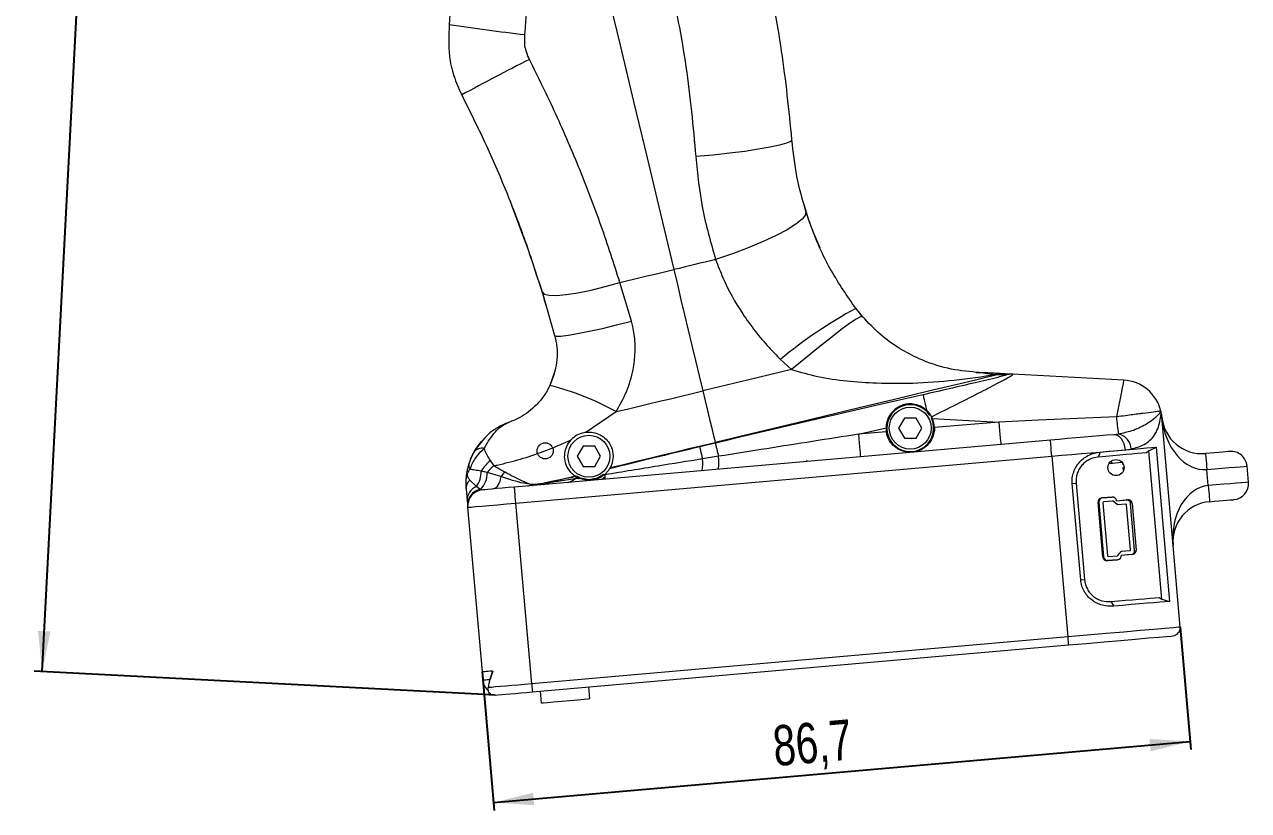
# Model space of a CAD drawing. Header units: millimetres. Extents: x 19 to 674, y 27 to 673.
# Drawn here: x 171.7 to 323.5, y 439 to 536.5 of the extents above; entities that cross this region are included whole.
import ezdxf

# ---------------------------------------------------------------- set-up
doc = ezdxf.new("R2010")
doc.units = ezdxf.units.MM
doc.layers.add('FORMAT', color=7, linetype='Continuous')
doc.styles.add('SLDTEXTSTYLE0', font='TXT', dxfattribs={"width": 0.75})
doc.dimstyles.new('SLDDIMSTYLE0', dxfattribs={"dimtxt": 5, "dimasz": 5, "dimexe": 0, "dimexo": 0.0625, "dimgap": 1.25, "dimtad": 2, "dimdec": 1, "dimrnd": 1e-09, "dimzin": 12, "dimdsep": 46, "dimtxsty": 'SLDTEXTSTYLE0', "dimsah": 1, "dimcen": 0.09, "dimadec": 0, "dimazin": 3, "dimtfac": 1, "dimtdec": 1, "dimtofl": 0, "dimtmove": 0, "dimatfit": 3, "dimfxl": 0, "dimfrac": 2, "dimtolj": 1, "dimtzin": 12, "dimarcsym": 0})

# ---------------------------------------------------------------- blocks, each defined once
blk = doc.blocks.new('_D_1')
at = {"layer": 'FORMAT', "transparency": 16777216}
for p, q in [((173.89, 456.22), (184.15, 652.04)), ((228.7, 453.35), (172.89, 456.27))]:
    blk.add_line(p, q, dxfattribs=at)
for points in [[(184.15, 652.04), (183.12, 647.08), (184.66, 647)], [(173.89, 456.22), (174.92, 461.17), (173.38, 461.25)]]:
    blk.add_solid(points, dxfattribs=at)
at = {"layer": 'FORMAT', "transparency": 16777216, "insert": (171.7, 537.54), "char_height": 5, "attachment_point": 1, "rotation": 87, "style": 'SLDTEXTSTYLE0'}
blk.add_mtext('196,1', dxfattribs=at)
blk = doc.blocks.new('_D_7')
at = {"layer": 'FORMAT', "transparency": 16777216}
for p, q in [((315, 461.71), (316.33, 446.53)), ((228.43, 456.15), (229.94, 438.97)), ((229.85, 439.96), (316.24, 447.52))]:
    blk.add_line(p, q, dxfattribs=at)
for points in [[(316.24, 447.52), (311.19, 447.85), (311.32, 446.32)], [(229.85, 439.96), (234.9, 439.63), (234.76, 441.17)]]:
    blk.add_solid(points, dxfattribs=at)
at = {"layer": 'FORMAT', "transparency": 16777216, "insert": (264.31, 449.45), "char_height": 5, "attachment_point": 1, "rotation": 5, "style": 'SLDTEXTSTYLE0'}
blk.add_mtext('86,7', dxfattribs=at)

msp = doc.modelspace()

# ---------------------------------------------------------------- linework, layer by layer
at = {"color": 7, "linetype": 'Continuous', "lineweight": 15}
for p, q in [((246.96, 499.66), (245.53, 504.46)), ((235.88, 503.28), (237.43, 497.9)), ((275.61, 500.22), (274.78, 501.25)), ((275.66, 500.16), (274.78, 501.25)), ((265.43, 494.92), (266.82, 493.65)), ((292.49, 493.05), (293.45, 493)), ((294.25, 493.07), (293.3, 493.12)), ((308, 492.35), (294.25, 493.07)), ((241.3, 485.88), (245.07, 488.44)), ((280.8, 487.64), (280.08, 486.39)), ((282.25, 487.64), (280.8, 487.64)), ((282.97, 486.39), (282.25, 487.64)), ((284.28, 487.58), (284.17, 487.81)), ((284.28, 487.58), (292.51, 487.15)), ((312.68, 488.1), (312.6, 488.5)), ((314.11, 471.85), (312.72, 487.79)), ((275.1, 485.63), (278.53, 486.41)), ((278.56, 485.93), (275.1, 485.63)), ((280.08, 486.39), (280.8, 485.14)), ((282.25, 485.14), (282.97, 486.39)), ((292.51, 487.15), (284.52, 486.45)), ((298.92, 484.9), (232.45, 479.09)), ((240.96, 484.15), (240.23, 482.9)), ((242.4, 484.15), (240.96, 484.15)), ((243.12, 482.9), (242.4, 484.15)), ((257.36, 484.54), (255.42, 484.07)), ((257.34, 484.63), (257.36, 484.54)), ((280.8, 485.14), (282.25, 485.14)), ((307.35, 485.66), (306.73, 485.58)), ((232.62, 477.09), (299.09, 482.91)), ((240.23, 482.9), (240.96, 481.65)), ((242.4, 481.65), (243.12, 482.9)), ((257.76, 482.9), (255.78, 482.58)), ((299.09, 482.91), (301.05, 460.49)), ((305.08, 483.43), (304.82, 482.81)), ((308.21, 483.71), (308.93, 483.8)), ((311.13, 483.59), (310.83, 483.33)), ((311.13, 483.59), (312, 484.04)), ((312.74, 465.2), (311.13, 483.59)), ((312, 484.04), (313.68, 464.91)), ((229.93, 481.73), (229.47, 482.39)), ((240.96, 481.65), (242.4, 481.65)), ((244.33, 481.51), (244.24, 481.34)), ((306.19, 482.02), (307.79, 482.16)), ((306.52, 482.05), (306.5, 482.33)), ((307.92, 481.82), (307.9, 482.01)), ((307.92, 481.82), (307.99, 481.83)), ((307.94, 481.52), (308.04, 481.53)), ((307.98, 481.14), (307.94, 481.52)), ((318.48, 479.26), (318.31, 481.25)), ((323.46, 479.7), (323.29, 481.69)), ((227.76, 479.14), (226.93, 479.95)), ((230.76, 480.39), (229.06, 480.9)), ((236.76, 479.61), (235.04, 479.39)), ((239.95, 480.09), (236.76, 479.61)), ((240.06, 480.38), (239.94, 480.46)), ((240.06, 480.38), (240.19, 480.3)), ((243.66, 480.33), (243.27, 480.03)), ((243.59, 480.59), (243.68, 480.67)), ((243.7, 480.61), (243.59, 480.59)), ((226.45, 478.85), (226.58, 477.36)), ((228.2, 478.8), (227.76, 479.14)), ((228.47, 478.74), (228.2, 478.8)), ((235.04, 479.39), (234.53, 479.4)), ((301.61, 479.51), (302.09, 479.56)), ((302.66, 467.56), (301.61, 479.51)), ((302.09, 479.56), (303.14, 467.6)), ((226.58, 477.36), (226.61, 477.05)), ((226.65, 476.57), (228.43, 456.15)), ((234.59, 454.68), (232.62, 477.09)), ((305.4, 470.41), (304.81, 477.18)), ((304.91, 477.19), (305.5, 470.42)), ((305.17, 477.68), (305.17, 477.71)), ((305.26, 477.73), (306.56, 477.84)), ((306.56, 477.84), (305.36, 477.73)), ((305.42, 477.14), (305.99, 470.56)), ((306.62, 477.34), (305.51, 477.25)), ((307.17, 476.92), (306.69, 477.32)), ((307.1, 477.38), (308.5, 477.51)), ((307.1, 477.38), (308.3, 477.49)), ((308.24, 476.98), (307.24, 476.9)), ((308.84, 471.31), (308.35, 476.89)), ((308.84, 477.04), (308.8, 477.43)), ((309.34, 471.26), (308.84, 477.04)), ((309.04, 477.05), (309.54, 471.27)), ((306.1, 470.47), (307.21, 470.57)), ((307.28, 470.6), (307.68, 471.08)), ((309.09, 470.73), (307.69, 470.61)), ((308.89, 470.72), (307.69, 470.61)), ((307.75, 471.12), (308.75, 471.2)), ((309.38, 470.86), (309.34, 471.26)), ((315, 461.71), (314.11, 471.85)), ((307.24, 470.07), (305.94, 469.96)), ((306.04, 469.96), (307.24, 470.07)), ((302.66, 467.56), (303.14, 467.6)), ((306.39, 464.88), (306.75, 464.31)), ((312.4, 465.4), (312.74, 465.2)), ((312.74, 465.2), (313.68, 464.91)), ((301.05, 460.49), (234.59, 454.68)), ((234.67, 453.68), (301.14, 459.5)), ((228.45, 456.15), (228.54, 455.15)), ((241.8, 452.8), (241.66, 454.29)), ((235.82, 452.28), (235.69, 453.77))]:
    msp.add_line(p, q, dxfattribs=at)
at = {"color": 7, "linetype": 'Continuous', "lineweight": 15, "flags": 128}
for points in [[(238.87, 561.74), (240.53, 554.81), (242.2, 547.85), (243.87, 540.86), (245.54, 533.87), (247.22, 526.89), (248.89, 519.91), (250.55, 512.97), (252.21, 506.06)], [(266.86, 522.16), (266.69, 521.96), (266.18, 521.73), (265.32, 521.48), (264.15, 521.23), (262.69, 520.97), (261, 520.72), (259.1, 520.48), (257.07, 520.25), (254.94, 520.06)], [(268.59, 513.26), (268.53, 512.83), (268.12, 512.3), (267.35, 511.68), (266.27, 511), (264.9, 510.27), (263.28, 509.52), (261.45, 508.75), (259.47, 508.01), (257.4, 507.3)], [(257.4, 507.3), (256.75, 507.15), (256.1, 506.99), (255.45, 506.84), (254.8, 506.68), (254.15, 506.53), (253.51, 506.37), (252.86, 506.21), (252.21, 506.06)], [(245.53, 504.46), (246.36, 504.66), (247.2, 504.86), (248.03, 505.06), (248.87, 505.26), (249.7, 505.46), (250.54, 505.66), (251.37, 505.86), (252.21, 506.06)], [(252.21, 506.06), (252.65, 504.19), (253.1, 502.32), (253.55, 500.44), (254.01, 498.55), (254.46, 496.66), (254.91, 494.77), (255.36, 492.89), (255.81, 491.01)], [(235.88, 503.28), (236.15, 503.02), (236.76, 502.88), (237.68, 502.86), (238.88, 502.96), (240.33, 503.18), (241.95, 503.52), (243.71, 503.95), (245.53, 504.46)], [(237.43, 497.9), (237.64, 497.81), (238.21, 497.81), (239.1, 497.92), (240.28, 498.11), (241.72, 498.4), (243.35, 498.76), (245.12, 499.19), (246.96, 499.66)], [(275.61, 500.22), (275.37, 500.19), (274.83, 499.9), (274.01, 499.35), (272.93, 498.57), (271.63, 497.57), (270.15, 496.39), (268.53, 495.07), (266.82, 493.65)], [(266.82, 493.65), (265.45, 493.32), (264.08, 492.99), (262.7, 492.66), (261.33, 492.33), (259.95, 492), (258.57, 491.67), (257.19, 491.34), (255.81, 491.01)], [(292.49, 493.05), (288.25, 492.03), (283.94, 491), (279.59, 489.96), (275.19, 488.9), (270.76, 487.84), (266.3, 486.77), (261.82, 485.7), (257.34, 484.63)], [(308, 492.35), (307.98, 492.24), (307.91, 491.92), (307.81, 491.4), (307.67, 490.7), (307.5, 489.84), (307.3, 488.85), (307.09, 487.78)], [(245.07, 488.44), (246.41, 488.76), (247.75, 489.08), (249.09, 489.4), (250.44, 489.72), (251.78, 490.04), (253.12, 490.37), (254.47, 490.69), (255.81, 491.01)], [(255.81, 491.01), (256.11, 489.77), (256.39, 488.59), (256.65, 487.52), (256.88, 486.57), (257.06, 485.79), (257.21, 485.2), (257.3, 484.8), (257.34, 484.63)], [(283.11, 490.53), (283.12, 490.48), (283.15, 490.36), (283.19, 490.19), (283.24, 489.96), (283.3, 489.68), (283.38, 489.36), (283.46, 489), (283.55, 488.61)], [(307.09, 487.78), (302.28, 487.57), (297.41, 487.36), (292.51, 487.15)], [(292.51, 487.15), (292.56, 486.61), (292.61, 486.08), (292.65, 485.6), (292.68, 485.18), (292.71, 484.83), (292.74, 484.57), (292.75, 484.41), (292.76, 484.36)], [(244.33, 481.51), (245.96, 481.9), (247.58, 482.29), (249.21, 482.68), (250.83, 483.07), (252.46, 483.46), (254.09, 483.85), (255.71, 484.24), (257.34, 484.63)], [(257.36, 484.54), (257.37, 484.49), (257.4, 484.39), (257.43, 484.25), (257.48, 484.05), (257.54, 483.82), (257.6, 483.54), (257.68, 483.23), (257.76, 482.9)], [(275.1, 485.63), (275.15, 485.08), (275.2, 484.56), (275.24, 484.08), (275.28, 483.66), (275.31, 483.31), (275.33, 483.05), (275.34, 482.89), (275.35, 482.84)], [(306.73, 485.58), (305.89, 485.51), (305, 485.43), (304.06, 485.35), (303.08, 485.26), (302.07, 485.18), (301.03, 485.09), (299.98, 484.99), (298.92, 484.9)], [(299.09, 482.91), (299.06, 483.3), (299.02, 483.67), (298.99, 484.01), (298.97, 484.32), (298.94, 484.56), (298.93, 484.75), (298.92, 484.86), (298.92, 484.9)], [(308.21, 483.71), (308.15, 484.09), (308.04, 484.46), (307.89, 484.79), (307.7, 485.08), (307.48, 485.31), (307.24, 485.48), (306.99, 485.57), (306.73, 485.58)], [(255.42, 484.07), (255.43, 484.03), (255.45, 483.94), (255.48, 483.81), (255.53, 483.63), (255.58, 483.42), (255.64, 483.17), (255.7, 482.89), (255.78, 482.58)], [(299.09, 482.91), (300.33, 483.02), (301.56, 483.12), (302.77, 483.23), (303.95, 483.33), (305.1, 483.43), (306.19, 483.53), (307.23, 483.62), (308.21, 483.71)], [(310.83, 483.33), (310.3, 483.29), (309.7, 483.23), (309.02, 483.17), (308.29, 483.11), (307.5, 483.04), (306.65, 482.97), (305.76, 482.89), (304.82, 482.81)], [(305.08, 483.43), (306.22, 483.53), (307.29, 483.62), (308.3, 483.71), (309.23, 483.79), (310.07, 483.87), (310.81, 483.93), (311.46, 483.99), (312, 484.04)], [(321.12, 483.51), (321.06, 483.5), (320.89, 483.49), (320.62, 483.46), (320.25, 483.43), (319.79, 483.39), (319.28, 483.34), (318.72, 483.3), (318.13, 483.24)], [(318.13, 483.24), (318.14, 483.21), (318.15, 483.09), (318.16, 482.91), (318.18, 482.66), (318.21, 482.36), (318.24, 482.01), (318.27, 481.64), (318.31, 481.25)], [(268.63, 482.39), (268.7, 482.27), (268.71, 482.26)], [(318.31, 481.25), (319.28, 481.34), (320.21, 481.42), (321.07, 481.49), (321.83, 481.56), (322.45, 481.61), (322.91, 481.65), (323.19, 481.68), (323.29, 481.69)], [(230.76, 480.39), (230.7, 480.07), (230.62, 479.78), (230.52, 479.52), (230.41, 479.3), (230.28, 479.12), (230.13, 478.98), (229.98, 478.89), (229.82, 478.86)], [(237.04, 479.76), (237.4, 479.85), (237.77, 479.94), (238.13, 480.02), (238.49, 480.11), (238.85, 480.2), (239.21, 480.28), (239.58, 480.37), (239.94, 480.46)], [(241.68, 480), (240.63, 480.2), (240.18, 480.42)], [(243.49, 480.64), (242.73, 480.2), (241.68, 480)], [(323.46, 479.7), (323.37, 479.69), (323.08, 479.66), (322.62, 479.62), (322, 479.57), (321.25, 479.5), (320.39, 479.43), (319.45, 479.34), (318.48, 479.26)], [(232.45, 479.09), (231.67, 479.02), (230.93, 478.95), (230.24, 478.89), (229.63, 478.84), (229.14, 478.8), (228.77, 478.76), (228.54, 478.74), (228.47, 478.74)], [(232.62, 477.09), (232.59, 477.48), (232.56, 477.86), (232.53, 478.2), (232.5, 478.5), (232.48, 478.75), (232.46, 478.93), (232.45, 479.05), (232.45, 479.09)], [(318.48, 479.26), (318.52, 478.87), (318.55, 478.5), (318.58, 478.15), (318.6, 477.85), (318.63, 477.6), (318.64, 477.42), (318.65, 477.31), (318.66, 477.27)], [(226.65, 476.57), (226.76, 476.58), (227.1, 476.61), (227.65, 476.66), (228.4, 476.72), (229.3, 476.8), (230.34, 476.89), (231.46, 476.99), (232.62, 477.09)], [(318.66, 477.27), (319.24, 477.32), (319.8, 477.37), (320.32, 477.41), (320.77, 477.45), (321.14, 477.48), (321.42, 477.51), (321.59, 477.52), (321.64, 477.53)], [(306.39, 464.88), (307.33, 464.96), (308.22, 465.04), (309.07, 465.11), (309.86, 465.18), (310.59, 465.24), (311.26, 465.3), (311.87, 465.35), (312.4, 465.4)], [(313.68, 464.91), (313.13, 464.86), (312.49, 464.81), (311.74, 464.74), (310.9, 464.67), (309.97, 464.59), (308.97, 464.5), (307.89, 464.4), (306.75, 464.31)], [(315, 461.71), (314.79, 461.69), (314.16, 461.64), (313.13, 461.55), (311.73, 461.43), (310.02, 461.28), (308.02, 461.1), (305.82, 460.91), (303.47, 460.71), (301.05, 460.49)], [(301.05, 460.49), (301.07, 460.3), (301.08, 460.11), (301.1, 459.94), (301.11, 459.79), (301.12, 459.66), (301.13, 459.57), (301.14, 459.52), (301.14, 459.5)], [(301.14, 459.5), (303.39, 459.69), (305.57, 459.88), (307.61, 460.06), (309.46, 460.23), (311.06, 460.37), (312.35, 460.48), (313.31, 460.56), (313.89, 460.61), (314.09, 460.63)], [(229.73, 456.26), (229.44, 456.24), (229.18, 456.21), (228.95, 456.19), (228.77, 456.18), (228.62, 456.16), (228.52, 456.16), (228.46, 456.15), (228.43, 456.15)], [(228.54, 455.15), (228.55, 455.15), (228.6, 455.16), (228.67, 455.16), (228.77, 455.17), (228.9, 455.18), (229.05, 455.2), (229.24, 455.21), (229.44, 455.23)], [(234.59, 454.68), (233.75, 454.6), (232.92, 454.53), (232.13, 454.46), (231.39, 454.4), (230.72, 454.34), (230.11, 454.29), (229.6, 454.24), (229.19, 454.21)], [(234.59, 454.68), (234.6, 454.48), (234.62, 454.3), (234.63, 454.12), (234.65, 453.97), (234.66, 453.85), (234.67, 453.76), (234.67, 453.7), (234.67, 453.68)], [(230.11, 453.28), (230.44, 453.31), (230.87, 453.35), (231.37, 453.39), (231.94, 453.44), (232.58, 453.5), (233.25, 453.56), (233.95, 453.62), (234.67, 453.68)], [(241.8, 452.8), (241.62, 452.78), (241.1, 452.74), (240.3, 452.67), (239.33, 452.58), (238.29, 452.49), (237.31, 452.41), (236.52, 452.34), (236, 452.29), (235.82, 452.28)]]:
    msp.add_lwpolyline(points, dxfattribs=at)
at = {"color": 7, "linetype": 'Continuous', "lineweight": 15}
for centre, radius in [((281.53, 486.39), 2.6), ((236.26, 483.57), 1), ((241.68, 482.9), 2.6), ((307.04, 481.5), 1)]:
    msp.add_circle(centre, radius, dxfattribs=at)
for centre, radius, start, end in [((273.55, 869.88), 337.04, 261.6087, 263.2173), ((372.87, 257.86), 307.28, 116.8054, 118.5706), ((92.54, 459.08), 150, 16.358, 21.436), ((306.73, 525.31), 40, 196.2078, 204.3883), ((303.84, 448.18), 60.5, 118.7027, 129.4121), ((228.73, 495.57), 9, 330.7287, 349.0327), ((292.58, 491.32), 1.83, 87.1119, 107.9042), ((293.14, 490.22), 2.9, 87.0031, 102.9514), ((294.1, 490.17), 2.9, 87.0038, 102.9762), ((307.73, 487.35), 5, 13.2849, 87), ((228.62, 458.83), 33.87, 60.9504, 75.9388), ((281.53, 486.39), 2.9, 32.8369, 270), ((281.53, 486.39), 2.9, 270, 25.7386), ((281.53, 486.39), 3, 1.1774, 23.4109), ((326.95, 489.19), 19.91, 184.0529, 190.2139), ((317.7, 488.23), 5, 185, 275), ((281.53, 486.39), 3, 179.5475, 188.8226), ((234.42, 479.55), 8, 139.4386, 178.2518), ((306.95, 483.72), 1.97, 2.1962, 78.2744), ((228.41, 482.65), 1.25, 76.0739, 143.6259), ((253.19, 482.21), 4.62, 348.555, 8.5213), ((321.3, 481.51), 2, 5, 95), ((227.55, 481.8), 0.773, 166.7038, 220.1261), ((232.8, 478.38), 5.21, 129.6917, 148.9741), ((233.43, 477.19), 5.73, 127.6484, 139.722), ((252.27, 482.03), 3.56, 345.1922, 8.9276), ((227.77, 478.92), 1.33, 129.3834, 182.8043), ((225.06, 481), 3.27, 325.3826, 1.1437), ((226.46, 480.74), 2.61, 311.9289, 3.3608), ((234.34, 477.44), 4.64, 131.2203, 140.5419), ((235.92, 481.11), 1.71, 275.1762, 299.3406), ((237.36, 478.83), 0.988, 108.5469, 127.1639), ((238.81, 481.34), 1.69, 275.6837, 312.3654), ((241.07, 479.05), 1.53, 125.2969, 137.2822), ((242.85, 480.48), 0.864, 330.6997, 8.3793), ((239.34, 478.69), 4.76, 23.7937, 24.5431), ((321.47, 479.52), 2, 275, 5), ((228.38, 477.45), 1.8, 110.1943, 182.8237), ((228.6, 476.87), 1.97, 101.6224, 184.4286), ((228.64, 476.74), 2, 95, 185), ((233.97, 480.19), 0.966, 275.5654, 305.1392), ((234.47, 480.62), 1.35, 275.1267, 294.93), ((305.31, 477.23), 0.5, 95, 185), ((305.41, 477.24), 0.5, 95, 185), ((305.52, 477.15), 0.1, 95, 185), ((306.6, 477.34), 0.5, 5, 95), ((306.63, 477.24), 0.1, 50, 95), ((307.24, 477), 0.1, 230, 275), ((308.25, 476.88), 0.1, 5, 95), ((308.34, 476.99), 0.5, 5, 95), ((308.54, 477.01), 0.5, 5, 95), ((319.09, 472.29), 5, 95, 185), ((306.09, 470.57), 0.1, 185, 275), ((307.2, 470.67), 0.1, 275, 320), ((307.2, 470.57), 0.5, 275, 5), ((307.76, 471.02), 0.1, 95, 140), ((308.74, 471.3), 0.1, 275, 5), ((308.85, 471.21), 0.5, 275, 5), ((309.05, 471.23), 0.5, 275, 5), ((305.9, 470.45), 0.5, 185, 275), ((306, 470.46), 0.5, 185, 275), ((314, 461.63), 1, 275, 5), ((230.53, 455.33), 2, 185, 228.7006)]:
    msp.add_arc(centre, radius, start, end, dxfattribs=at)
for centre, major_axis, ratio, start_param, end_param in [((317.7, 488.23), (-0.61, 6.97), 0.714286, 1.570796, 3.141593), ((319.09, 472.29), (-0.61, 6.97), 0.714286, 0, 1.570796), ((234.97, 450.23), (-0.91, 10.35), 0.57735, 0.899491, 1.126793), ((235, 450.2), (-0.91, 10.35), 0.57735, 0.895665, 1.01364)]:
    msp.add_ellipse(centre, major_axis=major_axis, ratio=ratio, start_param=start_param, end_param=end_param, dxfattribs=at)
for points, knots in [([(266.86, 522.16), (266.49, 525.84), (265.75, 533.18), (263.58, 544.21), (260.67, 555.18), (258.01, 562.31), (256.68, 565.87)], [0, 0, 0, 0, 0.24573, 0.491461, 0.745729, 1, 1, 1, 1]), ([(244.92, 563.18), (244.97, 563.05), (246.37, 559.61), (248.85, 552.72), (251.75, 542.15), (253.9, 531.23), (254.59, 523.78), (254.94, 520.06)], [0, 0, 0, 0, 0.00966, 0.252525, 0.495388, 0.747695, 1, 1, 1, 1]), ([(233.75, 535.2), (233.92, 537.42), (234.26, 541.92), (233.42, 548.3), (231.83, 554.24), (230.21, 557.71), (229.39, 559.46)], [0, 0, 0, 0, 0.264978, 0.537605, 0.766463, 1, 1, 1, 1]), ([(221.32, 553.46), (221.89, 552.26), (223.03, 549.84), (224.14, 545.72), (224.74, 541.21), (224.49, 538.06), (224.37, 536.45)], [0, 0, 0, 0, 0.229386, 0.463683, 0.727743, 1, 1, 1, 1]), ([(224.37, 536.45), (224.3, 535.14), (224.2, 532.99), (224.87, 530.03), (225.56, 528.5), (225.91, 527.72)], [0, 0, 0, 0, 0.437858, 0.714914, 1, 1, 1, 1]), ([(234.3, 532.12), (234.07, 532.67), (233.66, 533.67), (233.72, 534.74), (233.75, 535.2)], [0, 0, 0, 0, 0.561384, 1, 1, 1, 1]), ([(245.53, 504.46), (244.78, 506.79), (243.28, 511.46), (240.61, 518.42), (237.66, 525.34), (235.42, 529.86), (234.3, 532.12)], [0, 0, 0, 0, 0.2480419, 0.4960817, 0.7480411, 1, 1, 1, 1]), ([(225.91, 527.72), (226.89, 525.75), (228.85, 521.82), (231.47, 515.75), (233.85, 509.56), (235.2, 505.37), (235.88, 503.28)], [0, 0, 0, 0, 0.2478724, 0.4957451, 0.7478707, 1, 1, 1, 1]), ([(268.59, 513.26), (268.18, 514.69), (267.36, 517.59), (267.02, 520.63), (266.86, 522.16)], [0, 0, 0, 0, 0.496067, 1, 1, 1, 1]), ([(254.94, 520.06), (255.16, 517.9), (255.59, 513.56), (256.79, 509.4), (257.4, 507.3)], [0, 0, 0, 0, 0.495888, 1, 1, 1, 1]), ([(274.78, 501.25), (273.72, 502.78), (271.58, 505.88), (269.67, 510.04), (268.84, 512.54), (268.59, 513.26)], [0, 0, 0, 0, 0.407426, 0.828572, 1, 1, 1, 1]), ([(257.4, 507.3), (257.69, 506.54), (258.58, 504.21), (260.69, 500.45), (263.24, 497.15), (264.95, 495.41), (265.43, 494.92)], [0, 0, 0, 0, 0.1656802, 0.5095311, 0.8643664, 1, 1, 1, 1]), ([(245.07, 488.44), (245.52, 489.24), (246.44, 490.89), (247.18, 493.4), (247.47, 495.8), (247.38, 497.6), (247.16, 498.88), (247.02, 499.44), (246.96, 499.66)], [0, 0, 0, 0, 0.237276, 0.482347, 0.66538, 0.853516, 0.940378, 1, 1, 1, 1]), ([(289.71, 493.31), (288.53, 493.43), (286.14, 493.68), (282.98, 494.76), (280.17, 496.23), (277.77, 497.93), (276.32, 499.47), (275.61, 500.22)], [0, 0, 0, 0, 0.238755, 0.483019, 0.654258, 0.830298, 1, 1, 1, 1]), ([(237.43, 497.9), (237.46, 497.78), (237.73, 496.7), (237.88, 494.49), (237.19, 492.62), (236.85, 491.68)], [0, 0, 0, 0, 0.0624066, 0.5306696, 1, 1, 1, 1]), ([(266.82, 493.65), (267.9, 493.34), (270.14, 492.69), (273.68, 492.22), (277.82, 491.92), (282.49, 491.95), (286.8, 492.29), (289.98, 492.71), (291.44, 492.96), (292.02, 493.06)], [0, 0, 0, 0, 0.1314834, 0.2752708, 0.4200716, 0.6220582, 0.825283, 0.9302395, 1, 1, 1, 1]), ([(289.71, 493.31), (289.72, 493.31), (290.08, 493.29), (290.81, 493.23), (291.62, 493.12), (292.02, 493.06)], [0, 0, 0, 0, 0.00649, 0.503916, 1, 1, 1, 1]), ([(292.67, 493.15), (291.68, 493.2), (290.68, 493.26), (289.72, 493.31), (289.71, 493.31)], [0, 0, 0, 0, 0.993027, 1, 1, 1, 1]), ([(293.45, 493), (293.46, 492.99), (293.47, 492.99), (293.35, 492.94), (293.01, 492.85), (292.22, 492.65), (291.02, 492.35), (289.01, 491.88), (286.36, 491.27), (284.2, 490.78), (283.11, 490.53)], [0, 0, 0, 0, 0.02469, 0.049318, 0.088247, 0.16521, 0.29544, 0.428797, 0.712732, 1, 1, 1, 1]), ([(284.17, 487.81), (285.22, 488.33), (287.31, 489.37), (290.14, 490.81), (292.1, 491.83), (293.27, 492.45), (293.85, 492.77), (294.16, 492.96), (294.28, 493.05), (294.26, 493.06), (294.25, 493.07)], [0, 0, 0, 0, 0.250243, 0.499811, 0.700165, 0.769413, 0.863617, 0.919572, 0.95898, 1, 1, 1, 1]), ([(292.02, 493.06), (292.1, 493.06), (292.3, 493.06), (292.45, 493.05), (292.48, 493.05), (292.49, 493.05)], [0, 0, 0, 0, 0.340828, 0.810767, 1, 1, 1, 1]), ([(293.3, 493.12), (293.21, 493.12), (293.07, 493.13), (292.77, 493.15), (292.67, 493.15)], [0, 0, 0, 0, 0.663838, 1, 1, 1, 1]), ([(236.85, 491.68), (236.61, 491.24), (236.13, 490.35), (234.95, 488.97), (233.48, 487.81), (232.21, 487.29), (231.74, 487.09)], [0, 0, 0, 0, 0.211564, 0.430777, 0.788982, 1, 1, 1, 1]), ([(283.11, 490.53), (281.16, 490.09), (272.57, 488.14), (263.99, 486.11), (257.36, 484.54)], [0, 0, 0, 0, 0.226945, 1, 1, 1, 1]), ([(283.55, 488.61), (283.37, 488.75), (282.93, 489.1), (282.18, 489.36), (281.37, 489.42), (280.66, 489.29), (279.94, 488.98), (279.26, 488.44), (278.76, 487.67), (278.55, 486.94), (278.53, 486.54), (278.53, 486.41)], [0, 0, 0, 0, 0.100177, 0.245133, 0.356403, 0.448446, 0.540352, 0.683741, 0.832701, 0.948268, 1, 1, 1, 1]), ([(284.17, 487.81), (284.09, 487.95), (283.91, 488.24), (283.67, 488.48), (283.55, 488.61)], [0, 0, 0, 0, 0.471318, 1, 1, 1, 1]), ([(312.6, 488.5), (312.57, 488.5), (312.49, 488.49), (311.77, 488.39), (310.77, 488.27), (309.59, 488.11), (308.48, 487.97), (307.47, 487.83), (307.09, 487.78)], [0, 0, 0, 0, 0.15575, 0.375388, 0.594953, 0.653321, 0.869771, 1, 1, 1, 1]), ([(312.62, 488.44), (312.61, 488.44), (312.6, 488.45), (312.56, 488.42), (312.42, 488.21), (312.04, 487.78), (311.39, 487.24), (310.41, 486.64), (309.17, 486.03), (307.9, 485.77), (307.35, 485.66)], [0, 0, 0, 0, 0.018506, 0.068212, 0.133618, 0.299147, 0.465071, 0.564823, 0.812601, 1, 1, 1, 1]), ([(308.93, 483.8), (309.49, 483.96), (310.72, 484.29), (311.64, 485.22), (312.33, 486.43), (312.54, 487.47), (312.63, 488.07), (312.66, 488.14), (312.68, 488.08), (312.69, 488.06)], [0, 0, 0, 0, 0.226262, 0.4938, 0.591532, 0.881212, 0.930799, 0.966319, 1, 1, 1, 1]), ([(312.62, 488.44), (312.61, 488.46), (312.61, 488.48), (312.6, 488.5), (312.6, 488.5)], [0, 0, 0, 0, 0.890134, 1, 1, 1, 1]), ([(312.69, 488.06), (312.68, 488.08), (312.67, 488.13), (312.66, 488.2), (312.65, 488.27), (312.64, 488.32), (312.63, 488.37), (312.62, 488.4), (312.62, 488.42), (312.62, 488.43), (312.62, 488.44)], [0, 0, 0, 0, 0.264659, 0.531361, 0.62933, 0.728066, 0.806895, 0.885726, 0.966302, 1, 1, 1, 1]), ([(312.72, 487.79), (312.72, 487.79), (312.71, 487.88), (312.7, 487.97), (312.69, 488.06)], [0, 0, 0, 0, 0.045333, 1, 1, 1, 1]), ([(231.74, 487.09), (231.74, 487.09), (231.7, 487.08), (231.59, 487.04), (231.16, 486.87), (230.36, 486.48), (228.88, 485.5), (227.99, 484.23), (227.4, 483.4)], [0, 0, 0, 0, 0.00239, 0.021223, 0.069635, 0.260902, 0.518696, 1, 1, 1, 1]), ([(228.71, 483.87), (229.15, 484.63), (229.82, 485.81), (230.84, 486.64), (231.38, 486.95), (231.65, 487.06), (231.72, 487.08), (231.74, 487.09), (231.74, 487.09)], [0, 0, 0, 0, 0.481757, 0.739975, 0.932873, 0.983207, 0.997361, 1, 1, 1, 1]), ([(241.3, 485.88), (240.99, 485.81), (240.38, 485.68), (239.79, 485.26), (239.52, 484.99), (239.47, 484.94)], [0, 0, 0, 0, 0.44755, 0.895848, 1, 1, 1, 1]), ([(241.3, 485.88), (241.52, 485.89), (242.07, 485.93), (242.91, 485.69), (243.7, 485.18), (244.33, 484.42), (244.72, 483.36), (244.67, 482.27), (244.41, 481.65), (244.35, 481.54), (244.33, 481.51)], [0, 0, 0, 0, 0.066389, 0.161577, 0.258745, 0.360365, 0.501034, 0.700645, 0.90997, 1, 1, 1, 1]), ([(281.79, 483.4), (281.78, 483.4), (281.33, 483.36), (280.54, 483.47), (279.58, 484.04), (278.98, 484.73), (278.67, 485.38), (278.59, 485.78), (278.56, 485.93)], [0, 0, 0, 0, 0.002021, 0.350635, 0.59331, 0.773027, 0.916201, 1, 1, 1, 1]), ([(284.52, 486.45), (284.52, 486.4), (284.53, 486.13), (284.45, 485.61), (284.15, 484.86), (283.55, 484.09), (282.71, 483.57), (282.07, 483.43), (281.79, 483.4), (281.79, 483.4)], [0, 0, 0, 0, 0.026252, 0.154578, 0.289272, 0.498039, 0.787106, 0.997979, 1, 1, 1, 1]), ([(229.93, 481.73), (230.06, 481.76), (232.11, 482.21), (235.37, 483.13), (238.33, 484.43), (239.47, 484.94)], [0, 0, 0, 0, 0.039425, 0.629914, 1, 1, 1, 1]), ([(239.94, 480.46), (239.89, 480.49), (239.75, 480.59), (239.13, 481.17), (238.7, 482.22), (238.64, 483.21), (238.89, 484.14), (239.25, 484.69), (239.47, 484.93), (239.47, 484.94)], [0, 0, 0, 0, 0.142793, 0.448564, 0.632182, 0.771876, 0.885419, 0.999374, 1, 1, 1, 1]), ([(275.1, 485.63), (271.31, 485.04), (265.53, 484.13), (259.75, 483.21), (257.76, 482.9)], [0, 0, 0, 0, 0.655472, 1, 1, 1, 1]), ([(227.4, 483.4), (227.31, 483.23), (227.17, 482.95), (226.98, 482.52), (226.87, 482.21), (226.81, 482.04), (226.79, 481.98)], [0, 0, 0, 0, 0.395164, 0.652728, 0.864163, 1, 1, 1, 1]), ([(226.95, 481.3), (227, 481.44), (227.13, 481.78), (227.44, 482.39), (227.96, 483.17), (228.43, 483.61), (228.71, 483.87)], [0, 0, 0, 0, 0.156056, 0.38158, 0.636299, 1, 1, 1, 1]), ([(229.47, 482.39), (229.19, 482.83), (228.88, 483.33), (228.73, 483.81), (228.71, 483.87)], [0, 0, 0, 0, 0.887088, 1, 1, 1, 1]), ([(255.42, 484.07), (253.47, 483.6), (249.74, 482.7), (246.02, 481.78), (244.24, 481.34)], [0, 0, 0, 0, 0.520868, 1, 1, 1, 1]), ([(301.61, 479.51), (301.6, 479.76), (301.59, 480.24), (301.77, 480.96), (302.08, 481.63), (302.68, 482.41), (303.7, 483.17), (304.62, 483.34), (305.08, 483.43)], [0, 0, 0, 0, 0.121682, 0.244295, 0.367264, 0.492154, 0.743933, 1, 1, 1, 1]), ([(304.82, 482.81), (304.45, 482.74), (303.91, 482.63), (303.24, 482.21), (302.81, 481.8), (302.46, 481.31), (302.21, 480.76), (302.08, 480.16), (302.09, 479.76), (302.09, 479.56)], [0, 0, 0, 0, 0.254359, 0.379876, 0.504655, 0.629086, 0.752545, 0.876496, 1, 1, 1, 1]), ([(226.79, 481.98), (226.74, 481.78), (226.63, 481.43), (226.53, 480.9), (226.45, 480.37), (226.4, 479.65), (226.43, 479.18), (226.45, 478.85)], [0, 0, 0, 0, 0.188719, 0.34471, 0.47808, 0.647189, 1, 1, 1, 1]), ([(226.93, 479.95), (226.86, 480.03), (226.76, 480.15), (226.67, 480.35), (226.64, 480.48), (226.63, 480.61), (226.63, 480.69), (226.65, 480.78), (226.68, 480.89), (226.78, 481.09), (226.88, 481.21), (226.95, 481.3)], [0, 0, 0, 0, 0.293408, 0.408129, 0.523437, 0.571525, 0.605283, 0.639209, 0.680166, 0.755303, 1, 1, 1, 1]), ([(228.34, 481.06), (228.05, 481.1), (227.52, 481.17), (227.14, 481.26), (226.95, 481.3)], [0, 0, 0, 0, 0.52271, 1, 1, 1, 1]), ([(231.28, 480.93), (231.15, 481), (230.68, 481.21), (230.24, 481.51), (229.93, 481.73)], [0, 0, 0, 0, 0.289718, 1, 1, 1, 1]), ([(243.68, 480.67), (243.79, 480.78), (244.04, 481.03), (244.19, 481.27), (244.22, 481.32), (244.24, 481.34)], [0, 0, 0, 0, 0.350248, 0.757979, 1, 1, 1, 1]), ([(255.78, 482.58), (253.94, 482.28), (249.91, 481.63), (245.88, 480.97), (243.7, 480.61)], [0, 0, 0, 0, 0.4575827, 1, 1, 1, 1]), ([(229.06, 480.9), (228.96, 480.92), (228.71, 480.97), (228.47, 481.03), (228.34, 481.06)], [0, 0, 0, 0, 0.413889, 1, 1, 1, 1]), ([(234.53, 479.4), (234.22, 479.44), (233.12, 479.6), (231.74, 480.06), (230.76, 480.39)], [0, 0, 0, 0, 0.280442, 1, 1, 1, 1]), ([(234.53, 479.4), (234.16, 479.53), (233.29, 479.85), (232.02, 480.54), (231.28, 480.93)], [0, 0, 0, 0, 0.4260764, 1, 1, 1, 1]), ([(237.04, 479.76), (236.56, 479.66), (235.87, 479.51), (235.23, 479.42), (235.04, 479.39)], [0, 0, 0, 0, 0.698693, 1, 1, 1, 1]), ([(240.06, 480.38), (239.75, 480.32), (239.03, 480.17), (238.03, 479.97), (237.31, 479.82), (237.04, 479.76)], [0, 0, 0, 0, 0.3138395, 0.7361038, 1, 1, 1, 1]), ([(240.47, 480.16), (240.41, 480.15), (240.23, 480.13), (240.06, 480.1), (239.95, 480.09)], [0, 0, 0, 0, 0.324613, 1, 1, 1, 1]), ([(240.19, 480.3), (240.26, 480.26), (240.34, 480.22), (240.46, 480.16), (240.47, 480.16)], [0, 0, 0, 0, 0.949685, 1, 1, 1, 1]), ([(241.94, 479.92), (241.94, 479.92), (241.38, 479.87), (240.92, 480.01), (240.47, 480.16)], [0, 0, 0, 0, 0.0039605, 1, 1, 1, 1]), ([(243.59, 480.59), (243.27, 480.38), (242.79, 480.06), (242.2, 479.94), (241.98, 479.92), (241.94, 479.92), (241.94, 479.92)], [0, 0, 0, 0, 0.638991, 0.94316, 0.994915, 1, 1, 1, 1]), ([(306.75, 464.31), (306.28, 464.31), (305.35, 464.32), (304.21, 464.89), (303.49, 465.56), (303.07, 466.16), (302.77, 466.84), (302.69, 467.32), (302.66, 467.56)], [0, 0, 0, 0, 0.255497, 0.5072, 0.631448, 0.755104, 0.877525, 1, 1, 1, 1]), ([(303.14, 467.6), (303.17, 467.4), (303.23, 467), (303.47, 466.44), (303.8, 465.93), (304.24, 465.51), (304.73, 465.19), (305.46, 464.89), (306.02, 464.88), (306.39, 464.88)], [0, 0, 0, 0, 0.124309, 0.24806, 0.372202, 0.495986, 0.621062, 0.746202, 1, 1, 1, 1]), ([(230.11, 453.28), (230.03, 453.28), (229.85, 453.27), (229.58, 453.36), (229.36, 453.52), (229.22, 453.74), (229.16, 453.97), (229.18, 454.13), (229.19, 454.21)], [0, 0, 0, 0, 0.136202, 0.332487, 0.502319, 0.666809, 0.844478, 1, 1, 1, 1])]:
    msp.add_open_spline(points, degree=3, knots=knots, dxfattribs=at)
at = {"layer": 'FORMAT'}
msp.add_line((229.95, 453.28), (228.7, 453.35), dxfattribs=at)

# ---------------------------------------------------------------- dimensions: what is measured, and where the dimension line sits
for base, p1, p2, angle, picture, middle in [((184.15, 652.04), (228.7, 453.35), (176.1, 652.46), 87, '_D_1', (178.57, 545.5)), ((316.24, 447.52), (228.43, 456.15), (315, 461.71), 5, '_D_7', (271.31, 443.59))]:
    dim = msp.add_linear_dim(base=base, p1=p1, p2=p2, angle=angle, dimstyle='SLDDIMSTYLE0', dxfattribs=at)
    dim.commit()
    dim.dimension.update_dxf_attribs({"geometry": picture, "text_midpoint": middle, "dimtype": 160})

doc.saveas('drawing.dxf')
